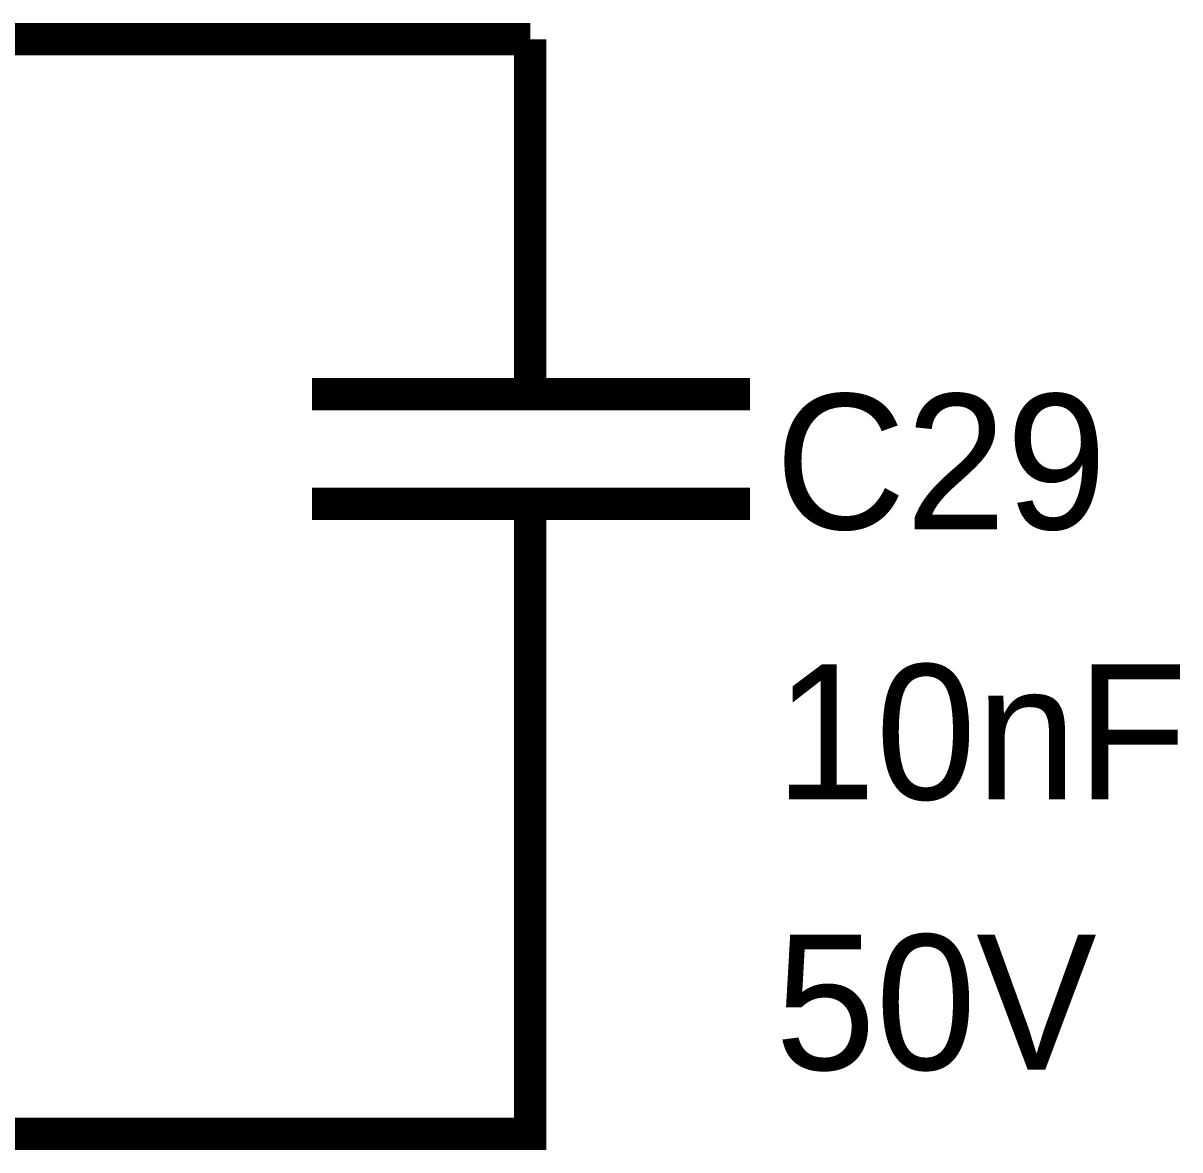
# Model space of a CAD drawing. Header units: inches. Extents: x 0 to 17, y 0 to 11.7.
# Drawn here: x 10.4138 to 10.8366, y 1.5938 to 2.0056 of the extents above; entities that cross this region are included whole.
import ezdxf

# ---------------------------------------------------------------- set-up
doc = ezdxf.new("R2010")
doc.units = ezdxf.units.IN
doc.header["$MEASUREMENT"] = 0
doc.layers.add('Sheet', color=255, linetype='Continuous')

msp = doc.modelspace()

# ---------------------------------------------------------------- linework, layer by layer
at = {"layer": 'Sheet'}
for points in [[(7.9499, 1.99968, 0.0118, 0.0118, 0), (8.34985, 1.99968, 0.0118, 0.0118, 0), (8.74979, 1.99968, 0.0118, 0.0118, 0), (9.14973, 1.99968, 0.0118, 0.0118, 0), (9.44958, 1.99968, 0.0118, 0.0118, 0), (9.84952, 1.99968, 0.0118, 0.0118, 0), (10.19919, 1.99968, 0.0118, 0.0118, 0), (10.59914, 1.99968, 0.0118, 0.0118, 0)], [(10.59914, 1.9, 0.0118, 0.0118, 0), (10.59914, 1.99968, 0.0118, 0.0118, 0)], [(10.59914, 1.9, 0.0118, 0.0118, 0), (10.59914, 1.87001, 0.0118, 0.0118, 0)], [(10.51933, 1.87001, 0.0118, 0.0118, 0), (10.67939, 1.87001, 0.0118, 0.0118, 0)], [(10.67939, 1.82987, 0.0118, 0.0118, 0), (10.51933, 1.82987, 0.0118, 0.0118, 0)], [(10.59914, 1.79988, 0.0118, 0.0118, 0), (10.59914, 1.82987, 0.0118, 0.0118, 0)], [(10.59914, 1.79988, 0.0118, 0.0118, 0), (10.59914, 1.69977, 0.0118, 0.0118, 0)], [(10.59914, 1.69977, 0.0118, 0.0118, 0), (10.59914, 1.59965, 0.0118, 0.0118, 0), (10.19919, 1.59965, 0.0118, 0.0118, 0), (10.19919, 1.69977, 0.0118, 0.0118, 0)]]:
    msp.add_lwpolyline(points, format="xyseb", dxfattribs=at)

# ---------------------------------------------------------------- texts
for s, p in [('C29', (10.68865, 1.82061)), ('10nF', (10.68865, 1.72182)), ('50V', (10.68865, 1.62303))]:
    msp.add_text(s, height=0.049396, dxfattribs=at).set_placement(p)

doc.saveas('drawing.dxf')
